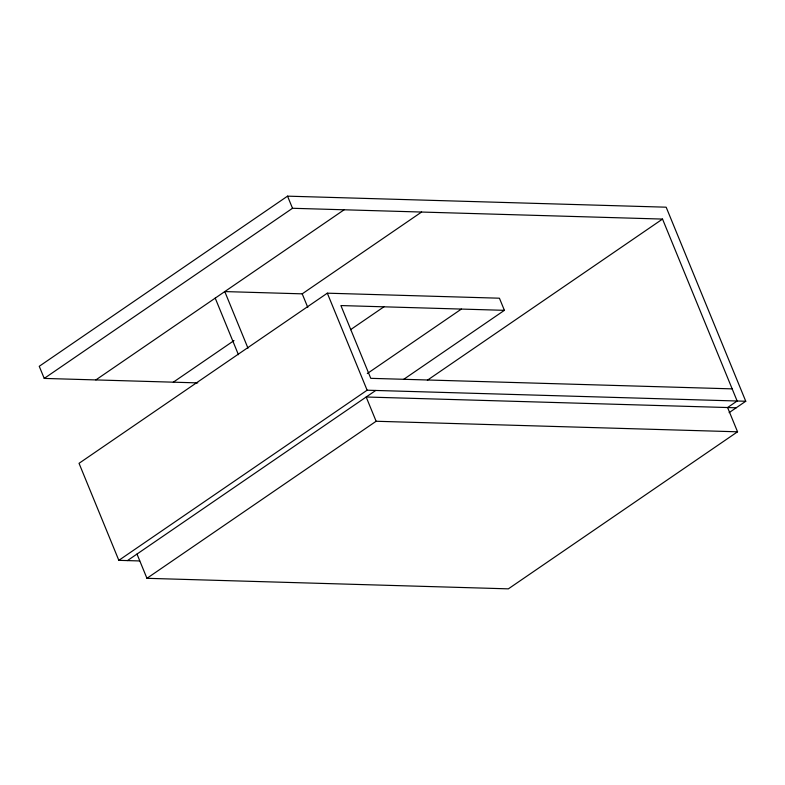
<?xml version="1.0" encoding="UTF-8"?>
<svg xmlns="http://www.w3.org/2000/svg" width="785" height="785" viewBox="0 0 785 785"><rect width="100%" height="100%" fill="white"/><g stroke="black" fill="none" stroke-linecap="round" stroke-linejoin="round"><path stroke-width="1.18" d="M729.137 412.635L745.75 401.253L666.161 207.191L287.536 196.152L39.25 366.291L44.225 378.419L197.761 382.894M44.225 378.419L292.511 208.28L662.53 219.074L737.144 400.998L727.597 407.543L737.547 431.799L508.356 588.848L146.942 578.309L136.992 554.053M95.858 379.92L344.134 209.781M173.299 382.187L233.999 340.592M247.981 348.177L224.775 291.578L302.215 293.845L421.584 212.048M403.48 379.489L504.402 310.33L499.427 298.202L327.325 293.178L79.04 463.317L118.839 560.343L139.691 560.951M350.552 329.69L383.934 306.807M367.301 373.542L461.384 309.074M118.839 560.343L367.125 390.204L745.75 401.253M127.445 560.598L375.73 390.459M427.374 380.225L662.53 219.074M146.942 578.309L376.123 421.26L737.547 431.799M504.402 310.33L340.906 305.561L370.755 378.331L732.169 388.869M736.202 407.788L366.173 397.004L376.123 421.26M287.536 196.152L292.511 208.28M327.325 293.178L367.125 390.204M302.215 293.845L307.789 307.426M215.218 298.123L238.434 354.722"/></g></svg>
